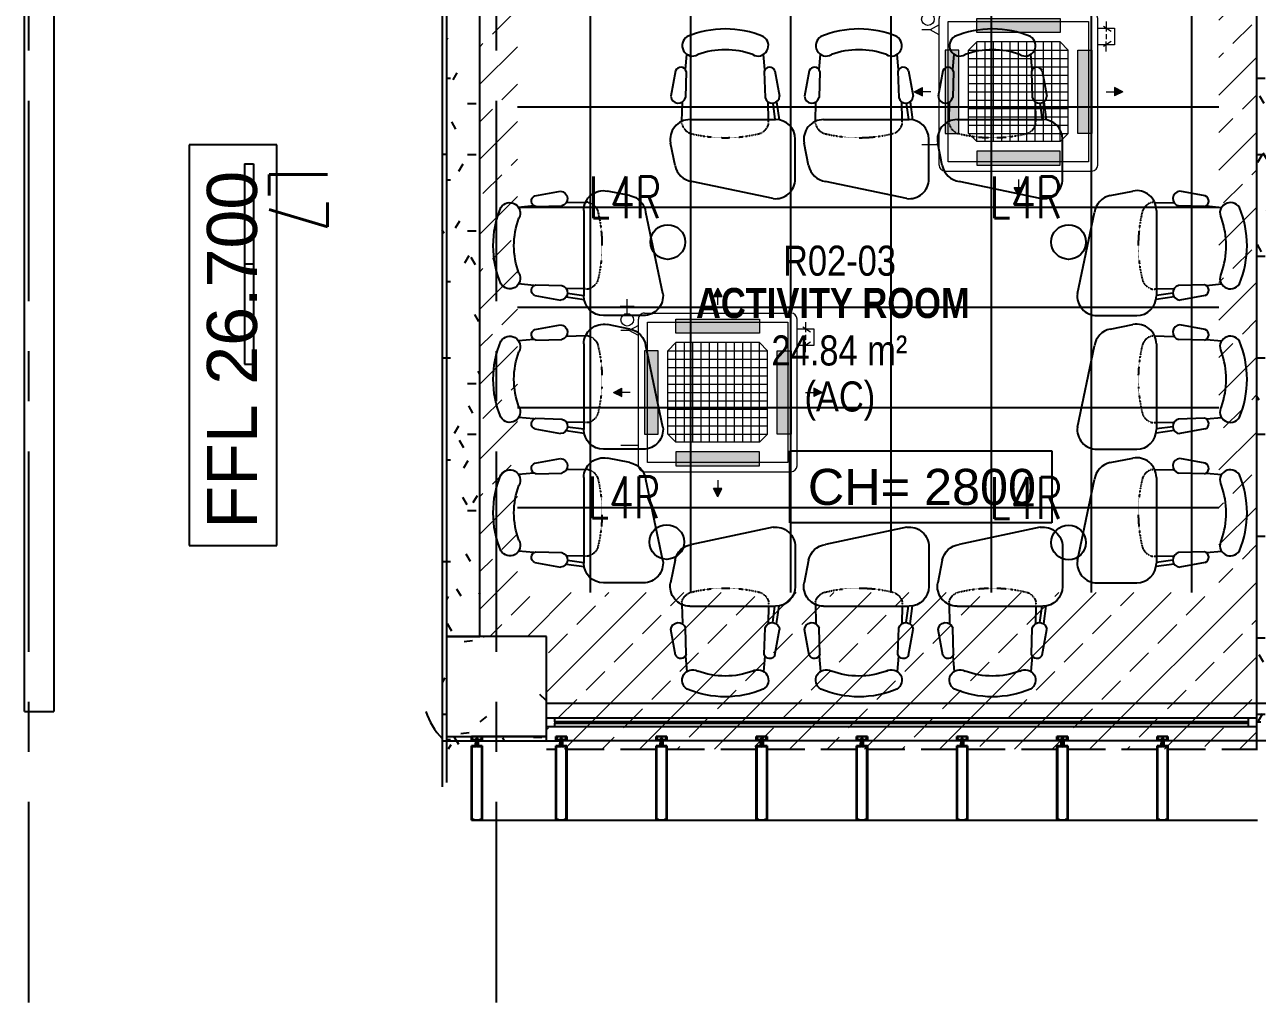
# Model space of a CAD drawing. Header units: millimetres. Extents: x -92759 to 184353, y -15225 to 86714.
# Drawn here: x 52276 to 59656, y 12400 to 18256 of the extents above; entities that cross this region are included whole.
import ezdxf

# ---------------------------------------------------------------- set-up
doc = ezdxf.new("R2010")
doc.units = ezdxf.units.MM
for name, pattern in [('HIDDEN2', [0.1875, 0.125, -0.0625]), ('IDA - Grid Line', [2100, 1200, -300, 300, -300]), ('IDA - Hidden 065', [322.5, 225, -97.5])]:
    doc.linetypes.add(name, pattern=pattern)
for name, color, linetype in [('0-1', 9, 'Continuous'), ('0-L7', 1, 'Continuous'), ('A-_ANOT----_D', 8, 'Continuous'), ('A-_CLADMULN_E', 8, 'Continuous'), ('A-_DETA----_E-9', 8, 'IDA - Hidden 065'), ('A-_DETA----_ED', 8, 'Continuous'), ('A-_FLOR----_E', 8, 'Continuous'), ('A-_ROOMNAME_A', 8, 'Continuous'), ('A-_WALL----_E', 8, 'Continuous'), ('A-_WALL----_H', 8, 'Continuous'), ('A-_WALL----_H-1', 9, 'Continuous'), ('A-_WALLPRTN_E', 8, 'Continuous'), ('A-_WIND----_E', 8, 'Continuous'), ('A-PATT-CONC', 8, 'Continuous'), ('E-_LIGT----_E-', 3, 'Continuous'), ('E-legend', 1, 'Continuous'), ('E-LIGHT----E', 1, 'Continuous'), ('faresh', 252, 'Continuous'), ('HF Text', 7, 'Continuous'), ('M-_SANIFIXR_E', 9, 'Continuous'), ('M-ACMV_FCU', 5, 'Continuous'), ('PDF_M-_ACON----_E-N', 7, 'Continuous'), ('S-_COLN----_E', 8, 'Continuous')]:
    doc.layers.add(name, color=color, linetype=linetype)
for name, color, linetype, lineweight in [('A--', 134, '500-1-RP', 25), ('HFI 9MM FPB', 94, 'Continuous', 5), ('M-ACMV_CDP', 190, 'DRAIN_PIPE', 25), ('M-ACMV_FCU-1', 86, 'Continuous', 9), ('M-ACMV_PWR', 1, 'REFRIGERANT', 25), ('M-ACMV_REF_PIPE', 134, '500-1-RP', 25), ('M-ACMV_VCD', 7, 'Continuous', 25)]:
    doc.layers.add(name, color=color, linetype=linetype, lineweight=lineweight)
for name, color, linetype, true_color in [('A-_DETA----_ED-11', 9, 'Continuous', 0x808080), ('A-_WALL----_H-3', 9, 'Continuous', 0x808080), ('S-_ANOTGRID_E-1', 9, 'IDA - Grid Line', 0x808080)]:
    doc.layers.add(name, color=color, linetype=linetype, true_color=true_color)
doc.styles.add('Arial Narrow_2', font='ARIALN.TTF', dxfattribs={"height": 225})
doc.styles.add('Arial Narrow_B_1', font='ARIALNB.TTF', dxfattribs={"height": 300})
doc.styles.add('Arial_2', font='arial.ttf', dxfattribs={"height": 300})
doc.styles.add('Arial_4', font='arial.ttf', dxfattribs={"height": 1.8})
doc.styles.add('Simplex', font='simplex_.ttf', dxfattribs={"width": 0.7, "height": 450})
doc.styles.get("Standard").update_dxf_attribs({"font": 'arial.ttf'})
doc.styles.add('T3', font='simplex.shx', dxfattribs={"width": 0.7, "height": 300})
doc.linetypes.add('500-1-RP', pattern='A,0.75,-0.5,0.75,-0.5,0.75,-0.5,0.75,-1.7,["RP",Standard,S=1,R=0,X=-1,Y=-0.5],-1.7', length=7.9)
doc.linetypes.add('DRAIN_PIPE', pattern='A,0.5,-0.2,["D",Standard,S=0.1,R=0,X=-0.1,Y=-0.05],-0.25', length=0.95)
doc.linetypes.add('REFRIGERANT', pattern='A,15,-5.08,["R",Standard,S=2.54,R=0,X=-2.54,Y=-1.27],-5.08', length=25.16)
pattern_1 = [(0, (-11670.95, 40338.29), (609.6, 152.4), [50.292, -406.908, 50.292, -406.908, -2438.4]), (0, (-11670.95, 40338.29), (609.6, 152.4), [-914.4, 50.292, -864.108, 50.292, -406.908, -1066.8]), (0, (-11670.95, 40338.29), (609.6, 152.4), [-2286, 50.292, -254.508, 50.292, -711.708]), (120, (-11442.35, 40414.49), (-436.78227, 451.7291), [50.292, -406.908, 50.292, -406.908, -2438.4]), (120, (-11442.35, 40414.49), (-436.78227, 451.7291), [-914.4, 50.292, -864.108, 50.292, -406.908, -1066.8]), (120, (-11442.35, 40414.49), (-436.78227, 451.7291), [-2286, 50.292, -254.508, 50.292, -711.708]), (240, (-11366.15, 40719.29), (-172.81773, -604.1291), [50.292, -406.908, 50.292, -406.908, -2438.4]), (240, (-11366.15, 40719.29), (-172.81773, -604.1291), [-914.4, 50.292, -864.108, 50.292, -406.908, -1066.8]), (240, (-11366.15, 40719.29), (-172.81773, -604.1291), [-2286, 50.292, -254.508, 50.292, -711.708])]

# ---------------------------------------------------------------- blocks, each defined once
blk = doc.blocks.new('Spot Elevations - 16L x 3_5H - SFL-7417601-BLK8_RHH_2ND STOREY PLAN')
at = {"layer": 'A-_ANOT----_D'}
for p, q in [((16, 3.5), (0, 3.5)), ((0, 3.5), (0, 0)), ((16, 0), (16, 3.5)), ((0, 0), (16, 0))]:
    blk.add_line(p, q, dxfattribs=at)
blk = doc.blocks.new('training chair')
at = {"layer": 'faresh', "extrusion": (0, 0, -1)}
for p, q in [((-313505.9, -147633.1), (-313991.7, -147736.1)), ((-313373, -147750.3), (-313373, -147988.2)), ((-314092.7, -147830.3), (-314119.4, -147965.3)), ((-314051.6, -148096.1), (-314048.9, -148207.8)), ((-314003.6, -148106.3), (-313491.1, -148106.3)), ((-313532.9, -148106.3), (-313535.3, -148207.8)), ((-313508.1, -148204.6), (-313494.4, -148106.3)), ((-313485.2, -148212.5), (-313470.1, -148104.5)), ((-314089.9, -148399), (-314117.8, -148246.2)), ((-314026, -148393.4), (-314030.5, -148238.1)), ((-313558.2, -148393.4), (-313553.7, -148238.1)), ((-313494.3, -148399), (-313466.4, -148246.2)), ((-314030.1, -148405.7), (-314021.4, -148496.8)), ((-313554.1, -148405.7), (-313562.8, -148496.8))]:
    blk.add_line(p, q, dxfattribs=at)
at = {"layer": 'faresh', "linetype": 'HIDDEN2', "extrusion": (0, 0, -1)}
for p, q in [((-314051.9, -148081), (-314051.6, -148096.1)), ((-313532.3, -148081), (-313532.9, -148106.3))]:
    blk.add_line(p, q, dxfattribs=at)
at = {"layer": 'faresh', "extrusion": (0, 0, -1)}
for centre, radius, start, end in [((313491.1, -147750.3), 118.1, 82.79881, 180), ((313976.8, -147853.3), 118.1, 11.19633, 82.79881), ((314003.6, -147988.2), 118.1, 270, 11.19633), ((313491.1, -147988.2), 118.1, 180, 270), ((314073.5, -148248.9), 44.4, 3.51322, 165.99319), ((313510.7, -148248.9), 44.4, 14.00681, 176.48678), ((314058.8, -148386.3), 33.6, 192.28269, 337.77652), ((313525.4, -148386.3), 33.6, 202.22348, 347.71731), ((313987.6, -148549.4), 62.6, 301.26503, 119.68252), ((313596.6, -148549.4), 62.6, 60.31748, 238.73497), ((313792.1, -148049.9), 474.6, 249.71341, 290.28659), ((313792.1, -148058.9), 589.9, 247.26107, 292.73893)]:
    blk.add_arc(centre, radius, start, end, dxfattribs=at)
at = {"layer": 'faresh', "linetype": 'HIDDEN2', "ltscale": 0.03, "extrusion": (0, 0, -1)}
for centre, radius, start, end in [((313969.9, -148102.2), 84.8, 14.50762, 67.5673), ((313792.1, -148851.7), 854.1, 75.75795, 104.24205), ((313614.3, -148102.2), 84.8, 112.4327, 165.4917)]:
    blk.add_arc(centre, radius, start, end, dxfattribs=at)
blk = doc.blocks.new('*U462')
at = {"layer": '0-1'}
blk.add_blockref('training chair', (313747.3, 148140.5), dxfattribs=at)
blk = doc.blocks.new('*U463')
at = {"layer": '0-1', "color": 0, "linetype": 'ByBlock', "lineweight": -2}
blk.add_blockref('*U462', (-313747.3, -148140.5), dxfattribs=at)
blk = doc.blocks.new('*U458')
at = {"layer": '0-1'}
blk.add_blockref('training chair', (313747.3, 148140.5), dxfattribs=at)
blk = doc.blocks.new('*U459')
at = {"layer": '0-1', "color": 0, "linetype": 'ByBlock', "lineweight": -2}
blk.add_blockref('*U458', (-313747.3, -148140.5), dxfattribs=at)
blk = doc.blocks.new('*U460')
at = {"layer": '0-1'}
blk.add_blockref('training chair', (313747.3, 148140.5), dxfattribs=at)
blk = doc.blocks.new('*U461')
at = {"layer": '0-1', "color": 0, "linetype": 'ByBlock', "lineweight": -2}
blk.add_blockref('*U460', (-313747.3, -148140.5), dxfattribs=at)
blk = doc.blocks.new('*U468')
at = {"layer": '0-1'}
blk.add_blockref('training chair', (313747.3, 148140.5), dxfattribs=at)
blk = doc.blocks.new('*U469')
at = {"layer": '0-1', "color": 0, "linetype": 'ByBlock', "lineweight": -2}
blk.add_blockref('*U468', (-313747.3, -148140.5), dxfattribs=at)
blk = doc.blocks.new('*U464')
at = {"layer": '0-1'}
blk.add_blockref('training chair', (313747.3, 148140.5), dxfattribs=at)
blk = doc.blocks.new('*U465')
at = {"layer": '0-1', "color": 0, "linetype": 'ByBlock', "lineweight": -2}
blk.add_blockref('*U464', (-313747.3, -148140.5), dxfattribs=at)
blk = doc.blocks.new('*U466')
at = {"layer": '0-1'}
blk.add_blockref('training chair', (313747.3, 148140.5), dxfattribs=at)
blk = doc.blocks.new('*U467')
at = {"layer": '0-1', "color": 0, "linetype": 'ByBlock', "lineweight": -2}
blk.add_blockref('*U466', (-313747.3, -148140.5), dxfattribs=at)
blk = doc.blocks.new('*U474')
at = {"layer": '0-1'}
blk.add_blockref('training chair', (313747.3, 148140.5), dxfattribs=at)
blk = doc.blocks.new('*U475')
at = {"layer": '0-1', "color": 0, "linetype": 'ByBlock', "lineweight": -2}
blk.add_blockref('*U474', (-313747.3, -148140.5), dxfattribs=at)
blk = doc.blocks.new('*U470')
at = {"layer": '0-1'}
blk.add_blockref('training chair', (313747.3, 148140.5), dxfattribs=at)
blk = doc.blocks.new('*U471')
at = {"layer": '0-1', "color": 0, "linetype": 'ByBlock', "lineweight": -2}
blk.add_blockref('*U470', (-313747.3, -148140.5), dxfattribs=at)
blk = doc.blocks.new('*U472')
at = {"layer": '0-1'}
blk.add_blockref('training chair', (313747.3, 148140.5), dxfattribs=at)
blk = doc.blocks.new('*U473')
at = {"layer": '0-1', "color": 0, "linetype": 'ByBlock', "lineweight": -2}
blk.add_blockref('*U472', (-313747.3, -148140.5), dxfattribs=at)
blk = doc.blocks.new('1599_FURN_RHH_BLK8 _NEW__2ND STY_dwg-10261561-BLK8_RHH_2ND STOREY PLAN')
at = {"layer": '0-1'}
for name, p, xscale, rotation in [('*U461', (279961.6, -209760.5), -1, 180), ('*U463', (280761.6, -209760.5), -1, 180), ('*U459', (281561.6, -209760.5), -1, 180), ('*U473', (-179355.5, -376201.7), -1.000000000000002, 90), ('*U475', (-179355.5, -377001.7), -1.000000000000002, 90), ('*U471', (-179355.5, -377801.7), -1.000000000000002, 90)]:
    blk.add_blockref(name, p, dxfattribs=dict(at, xscale=xscale, rotation=rotation))
at = {"layer": '0-1', "rotation": 270}
for name, p in [('*U467', (113429.2, -376201.7)), ('*U469', (113429.2, -377001.7)), ('*U465', (113429.2, -377801.7))]:
    blk.add_blockref(name, p, dxfattribs=at)
at = {"layer": '0-1'}
for p in [(279961.6, 83537.3), (280761.6, 83537.3), (281561.6, 83537.3)]:
    blk.add_blockref('training chair', p, dxfattribs=at)
blk = doc.blocks.new('Rectangular Mullion - 500L X 65D mm-10416835-BLK8_RHH_2ND STOREY PLAN')
at = {"layer": 'A-_DETA----_ED'}
for p, q in [((32.5, 463), (-32.5, 463)), ((-32.5, 463), (-32.5, 18)), ((-30, 460.5), (-25.1, 460.5)), ((-30, 20.5), (-30, 460.5)), ((-23.6, 458.9), (-23.6, 457.4)), ((-23.6, 457.4), (-17.7, 457.4)), ((-17.7, 457.4), (-17.7, 458.9)), ((-16.1, 460.5), (16.1, 460.5)), ((17.7, 458.9), (17.7, 457.4)), ((17.7, 457.4), (23.6, 457.4)), ((23.6, 457.4), (23.6, 458.9)), ((25.1, 460.5), (30, 460.5)), ((30, 460.5), (30, 20.5)), ((32.5, 18), (32.5, 463)), ((-32.5, 18), (-21, 18)), ((-24, 20.5), (-30, 20.5)), ((-24, 23.6), (-24, 20.5)), ((-4.1, 24.3), (-23.2, 24.3)), ((-20.2, 21.8), (-17.9, 21.8)), ((-17.1, 18), (-13.8, 18)), ((-13.1, 18.8), (-13.1, 21)), ((-12.3, 21.8), (-5.9, 21.8)), ((-10.5, 21.8), (-10.5, 19.9)), ((-9.7, 19.2), (-8, 19.2)), ((-8, 19.2), (-8, 2.5)), ((-8, -11.6), (-8, 0)), ((-7.7, 2.2), (-6.7, 2.2)), ((-6.7, 0.3), (-7.7, 0.3)), ((-6.4, 2), (-6.4, 0.6)), ((-5.4, 5.1), (-5.4, 20.3)), ((-3.5, 5.1), (-5.4, 5.1)), ((-5.1, 21), (-5.1, 18.8)), ((-4.3, 18), (-0.8, 18)), ((-2.6, 21.3), (-2.6, 22.8)), ((2.6, 21.3), (-2.6, 21.3)), ((-2.5, -1.3), (-1.1, 4.3)), ((-0.8, 18), (0, 18.8)), ((0, 18.8), (0.8, 18)), ((0.8, 18), (4.3, 18)), ((1.1, 4.3), (2.5, -1.3)), ((2.6, 22.8), (2.6, 21.3)), ((5.4, 5.1), (3.5, 5.1)), ((23.2, 24.3), (4.1, 24.3)), ((5.1, 18.8), (5.1, 21)), ((5.4, 20.3), (5.4, 5.1)), ((5.9, 21.8), (12.3, 21.8)), ((6.4, 0.6), (6.4, 2)), ((6.7, 2.2), (7.7, 2.2)), ((7.7, 0.3), (6.7, 0.3)), ((8, 19.2), (9.7, 19.2)), ((8, 2.5), (8, 19.2)), ((8, -11.6), (8, 0)), ((10.5, 19.9), (10.5, 21.8)), ((13.1, 21), (13.1, 18.8)), ((13.8, 18), (17.1, 18)), ((17.9, 21.8), (20.2, 21.8)), ((21, 18), (32.5, 18)), ((24, 20.5), (24, 23.6)), ((30, 20.5), (24, 20.5)), ((-32.5, -17.5), (-32.5, -22.2)), ((-32.5, -24.8), (-32.5, -37)), ((-32.5, -37), (32.5, -37)), ((-29.9, -17), (-32, -17)), ((-31.7, -23), (-30.7, -23)), ((-31.2, -25.3), (-30.5, -25.3)), ((-31.2, -35.7), (-31.2, -25.3)), ((-15.9, -35.7), (-31.2, -35.7)), ((-30.5, -23.2), (-31, -23.2)), ((-30.3, -25.5), (-27.6, -30.1)), ((-26.8, -20.8), (-29, -20.8)), ((-27.4, -23), (-24.5, -23)), ((-27.4, -26.4), (-27.4, -23)), ((-25.9, -29.1), (-27.4, -26.4)), ((-5.7, -17), (-25.9, -17)), ((-23, -19.5), (-8.3, -19.5)), ((-23, -21.5), (-23, -19.5)), ((0, -35.5), (-15.9, -35.7)), ((-8.3, -19.5), (-7.6, -20.2)), ((-6.9, -11.6), (-8, -11.6)), ((-0.4, -20.2), (-7.6, -20.2)), ((-6.9, -11.6), (-6.6, -12)), ((-6.6, -12), (-6.2, -11.6)), ((-6.2, -11.6), (-4.3, -11.6)), ((-5.3, -16.6), (-5.7, -17)), ((-5, -17), (-5.3, -16.6)), ((5, -17), (-5, -17)), ((-2.4, -0.9), (-4.9, -3.8)), ((-4.9, -3.8), (4.9, -3.8)), ((-4.9, -3.8), (-4.9, -11.6)), ((-4.3, -11.6), (-3.9, -12)), ((-3.9, -12), (-3.6, -11.6)), ((-3.6, -11.6), (-2.5, -11.6)), ((-2.5, -11.6), (-2.5, -1.1)), ((2.4, -0.9), (-2.4, -0.9)), ((-0.4, -20.2), (0, -19.8)), ((0, -19.8), (0.4, -20.2)), ((15.9, -35.7), (0, -35.5)), ((7.6, -20.2), (0.4, -20.2)), ((4.9, -3.8), (2.4, -0.9)), ((2.5, -1.3), (2.5, -11.6)), ((2.5, -11.6), (3.6, -11.6)), ((3.6, -11.6), (3.9, -12)), ((3.9, -12), (4.3, -11.6)), ((4.3, -11.6), (6.2, -11.6)), ((4.9, -3.8), (4.9, -11.6)), ((5.3, -16.6), (5, -17)), ((5.7, -17), (5.3, -16.6)), ((25.9, -17), (5.7, -17)), ((6.2, -11.6), (6.6, -12)), ((6.6, -12), (6.9, -11.6)), ((8, -11.6), (6.9, -11.6)), ((7.6, -20.2), (8.3, -19.5)), ((8.3, -19.5), (23, -19.5)), ((31.2, -35.7), (15.9, -35.7)), ((23, -19.5), (23, -21.5)), ((24.5, -23), (27.4, -23)), ((25.5, -19.5), (25.5, -19.3)), ((27.4, -26.4), (25.9, -29.1)), ((29, -20.8), (26.8, -20.8)), ((27.4, -23), (27.4, -26.4)), ((27.6, -30.1), (30.3, -25.5)), ((32, -17), (29.9, -17)), ((30.3, -19.3), (30.3, -19.5)), ((31, -23.2), (30.5, -23.2)), ((30.5, -25.3), (31.2, -25.3)), ((30.7, -23), (31.7, -23)), ((31.2, -25.3), (31.2, -35.7)), ((32.5, -22.2), (32.5, -17.5)), ((32.5, -37), (32.5, -24.8))]:
    blk.add_line(p, q, dxfattribs=at)
for centre, radius, start, end in [((-25.1, 458.9), 1.52, 0, 90), ((-16.1, 458.9), 1.52, 90, 180), ((16.1, 458.9), 1.52, 0, 90), ((25.1, 458.9), 1.52, 90, 180), ((-23.2, 23.6), 0.762, 90, 180), ((-20.2, 20.5), 1.27, 90, 180), ((-19.2, 20.3), 2.29, 180, 225.18969), ((-21, 18.4), 0.381, 270, 45.18969), ((-17.9, 20.5), 1.27, 0, 90), ((-17.1, 18.4), 0.381, 134.81031, 270), ((-18.9, 20.3), 2.29, 314.81031, 0), ((-13.8, 18.8), 0.762, 270, 0), ((-12.3, 21), 0.762, 90, 180), ((-9.7, 19.9), 0.762, 180, 270), ((-7.7, 2.5), 0.254, 180, 270), ((-7.7, 0), 0.254, 90, 180), ((-6.9, 20.3), 1.52, 360, 90), ((-6.7, 2), 0.254, 360, 90), ((-6.7, 0.6), 0.254, 270, 360), ((-5.9, 21), 0.762, 0, 90), ((-4.3, 18.8), 0.762, 180, 270), ((-4.1, 22.8), 1.52, 360, 90), ((0, 4), 3.63, 17.50636, 162.49364), ((0, 4), 1.09, 15, 165), ((4.1, 22.8), 1.52, 90, 180), ((4.3, 18.8), 0.762, 270, 0), ((5.9, 21), 0.762, 90, 180), ((6.9, 20.3), 1.52, 90, 180), ((6.7, 2), 0.254, 90, 180), ((6.7, 0.6), 0.254, 180, 270), ((7.7, 2.5), 0.254, 270, 0), ((7.7, 0), 0.254, 0, 90), ((9.7, 19.9), 0.762, 270, 0), ((12.3, 21), 0.762, 0, 90), ((13.8, 18.8), 0.762, 180, 270), ((17.9, 20.5), 1.27, 90, 180), ((18.9, 20.3), 2.29, 180, 225.18969), ((17.1, 18.4), 0.381, 270, 45.18969), ((20.2, 20.5), 1.27, 0, 90), ((21, 18.4), 0.381, 134.81031, 270), ((19.2, 20.3), 2.29, 314.81031, 0), ((23.2, 23.6), 0.762, 0, 90), ((-32, -17.5), 0.508, 90, 180), ((-31.7, -22.2), 0.762, 180, 270), ((-31, -24.8), 1.52, 90, 180), ((-30.7, -24.3), 1.27, 288.66292, 90), ((-30.5, -24.3), 1.02, 270, 90), ((-28, -19.3), 2.29, 134.81031, 180), ((-29, -19.5), 1.27, 180, 270), ((-29.9, -17.4), 0.381, 314.81031, 90), ((-26.8, -29.6), 1.02, 210, 30), ((-26.8, -19.5), 1.27, 270, 0), ((-25.9, -17.4), 0.381, 90, 225.18969), ((-27.8, -19.3), 2.29, 0, 45.18969), ((-24.5, -21.5), 1.52, 270, 0), ((24.5, -21.5), 1.52, 180, 270), ((27.8, -19.3), 2.29, 134.81031, 180), ((26.8, -19.5), 1.27, 180, 270), ((26.8, -29.6), 1.02, 150, 330), ((25.9, -17.4), 0.381, 314.81031, 90), ((29, -19.5), 1.27, 270, 0), ((29.9, -17.4), 0.381, 90, 225.18969), ((30.7, -24.3), 1.27, 90, 251.33708), ((30.5, -24.3), 1.02, 90, 270), ((28, -19.3), 2.29, 0, 45.18969), ((31, -24.8), 1.52, 360, 90), ((31.7, -22.2), 0.762, 270, 0), ((32, -17.5), 0.508, 0, 90)]:
    blk.add_arc(centre, radius, start, end, dxfattribs=at)
at = {"layer": 'A-_DETA----_ED-11'}
for p, q in [((0, 26.4), (-2.4, 24)), ((-2.4, 24), (-2.4, -0.9)), ((2.4, 24), (0, 26.4)), ((2.4, -0.9), (2.4, 24)), ((-8, -17), (-8, -11.6)), ((-6.3, -21.2), (-6.3, -20.2)), ((6.4, -21.2), (-6.3, -21.2)), ((-5.2, -24.7), (-5.2, -21.2)), ((-5.1, -24.8), (5.1, -24.8)), ((3.9, -25.6), (-3.9, -25.6)), ((-2.6, -24.7), (-2.6, -21.2)), ((-2.5, -11.6), (-2.5, -17)), ((2.5, -11.6), (2.5, -17)), ((2.6, -24.7), (2.6, -21.2)), ((5.2, -24.7), (5.2, -21.2)), ((6.4, -20.2), (6.4, -21.2)), ((8, -11.6), (8, -17))]:
    blk.add_line(p, q, dxfattribs=at)
for centre, radius, start, end in [((-3.9, -24.2), 1.38, 200.94158, 339.07318), ((0, -21.4), 4.19, 234.28733, 305.71267), ((3.9, -24.2), 1.38, 200.94158, 339.07318)]:
    blk.add_arc(centre, radius, start, end, dxfattribs=at)
blk = doc.blocks.new('Rectangular Mullion - IDA - Rectangular - 500mm - Center-10424835-BLK8_RHH_2ND STOREY PLAN')
at = {"layer": 'A-_CLADMULN_E'}
for p, q in [((-32.5, 18), (-32.5, 463)), ((-32.5, 463), (32.5, 463)), ((32.5, 463), (32.5, 18)), ((-8.6875, 18), (-32.5, 18)), ((-8.6875, -17), (-8.6875, 18)), ((32.5, 18), (8.6875, 18)), ((8.6875, 18), (8.6875, -17)), ((-32.5, -37), (-32.5, -17)), ((-32.5, -17), (-8.6875, -17)), ((32.5, -37), (-32.5, -37)), ((8.6875, -17), (32.5, -17)), ((32.5, -17), (32.5, -37))]:
    blk.add_line(p, q, dxfattribs=at)
blk = doc.blocks.new('Rectangular Mullion - IDA - Rectangular - 500mm - Center-10424836-BLK8_RHH_2ND STOREY PLAN')
at = {"layer": 'A-_CLADMULN_E'}
for p, q in [((-32.5, 18), (-32.5, 463)), ((-32.5, 463), (32.5, 463)), ((32.5, 463), (32.5, 18)), ((-8.6875, 18), (-32.5, 18)), ((-8.6875, -17), (-8.6875, 18)), ((32.5, 18), (8.6875, 18)), ((8.6875, 18), (8.6875, -17)), ((-32.5, -37), (-32.5, -17)), ((-32.5, -17), (-8.6875, -17)), ((32.5, -37), (-32.5, -37)), ((8.6875, -17), (32.5, -17)), ((32.5, -17), (32.5, -37))]:
    blk.add_line(p, q, dxfattribs=at)
blk = doc.blocks.new('Rectangular Mullion - IDA - Rectangular - 500mm - Center-10424837-BLK8_RHH_2ND STOREY PLAN')
at = {"layer": 'A-_CLADMULN_E'}
for p, q in [((-32.5, 18), (-32.5, 463)), ((-32.5, 463), (32.5, 463)), ((32.5, 463), (32.5, 18)), ((-8.6875, 18), (-32.5, 18)), ((-8.6875, -17), (-8.6875, 18)), ((32.5, 18), (8.6875, 18)), ((8.6875, 18), (8.6875, -17)), ((-32.5, -37), (-32.5, -17)), ((-32.5, -17), (-8.6875, -17)), ((32.5, -37), (-32.5, -37)), ((8.6875, -17), (32.5, -17)), ((32.5, -17), (32.5, -37))]:
    blk.add_line(p, q, dxfattribs=at)
blk = doc.blocks.new('Rectangular Mullion - IDA - Rectangular - 500mm - Center-10424838-BLK8_RHH_2ND STOREY PLAN')
at = {"layer": 'A-_CLADMULN_E'}
for p, q in [((-32.5, 18), (-32.5, 463)), ((-32.5, 463), (32.5, 463)), ((32.5, 463), (32.5, 18)), ((-8.6875, 18), (-32.5, 18)), ((-8.6875, -17), (-8.6875, 18)), ((32.5, 18), (8.6875, 18)), ((8.6875, 18), (8.6875, -17)), ((-32.5, -37), (-32.5, -17)), ((-32.5, -17), (-8.6875, -17)), ((32.5, -37), (-32.5, -37)), ((8.6875, -17), (32.5, -17)), ((32.5, -17), (32.5, -37))]:
    blk.add_line(p, q, dxfattribs=at)
blk = doc.blocks.new('Rectangular Mullion - IDA - Rectangular - 500mm - Center-10424839-BLK8_RHH_2ND STOREY PLAN')
at = {"layer": 'A-_CLADMULN_E'}
for p, q in [((-32.5, 18), (-32.5, 463)), ((-32.5, 463), (32.5, 463)), ((32.5, 463), (32.5, 18)), ((-8.6875, 18), (-32.5, 18)), ((-8.6875, -17), (-8.6875, 18)), ((32.5, 18), (8.6875, 18)), ((8.6875, 18), (8.6875, -17)), ((-32.5, -37), (-32.5, -17)), ((-32.5, -17), (-8.6875, -17)), ((32.5, -37), (-32.5, -37)), ((8.6875, -17), (32.5, -17)), ((32.5, -17), (32.5, -37))]:
    blk.add_line(p, q, dxfattribs=at)
blk = doc.blocks.new('Rectangular Mullion - IDA - Rectangular - 500mm - Center-10424840-BLK8_RHH_2ND STOREY PLAN')
at = {"layer": 'A-_CLADMULN_E'}
for p, q in [((-32.5, 18), (-32.5, 463)), ((-32.5, 463), (32.5, 463)), ((32.5, 463), (32.5, 18)), ((-8.6875, 18), (-32.5, 18)), ((-8.6875, -17), (-8.6875, 18)), ((32.5, 18), (8.6875, 18)), ((8.6875, 18), (8.6875, -17)), ((-32.5, -37), (-32.5, -17)), ((-32.5, -17), (-8.6875, -17)), ((32.5, -37), (-32.5, -37)), ((8.6875, -17), (32.5, -17)), ((32.5, -17), (32.5, -37))]:
    blk.add_line(p, q, dxfattribs=at)
blk = doc.blocks.new('Rectangular Mullion - IDA - Rectangular - 500mm - Center-10424847-BLK8_RHH_2ND STOREY PLAN')
at = {"layer": 'A-_CLADMULN_E'}
for p, q in [((-32.5, 18), (-32.5, 463)), ((-32.5, 463), (32.5, 463)), ((32.5, 463), (32.5, 18)), ((-8.6875, 18), (-32.5, 18)), ((-8.6875, -17), (-8.6875, 18)), ((32.5, 18), (8.6875, 18)), ((8.6875, 18), (8.6875, -17)), ((-32.5, -37), (-32.5, -17)), ((-32.5, -17), (-8.6875, -17)), ((32.5, -37), (-32.5, -37)), ((8.6875, -17), (32.5, -17)), ((32.5, -17), (32.5, -37))]:
    blk.add_line(p, q, dxfattribs=at)
blk = doc.blocks.new('Rectangular Mullion - IDA - Rectangular - 500mm - Center-10424871-BLK8_RHH_2ND STOREY PLAN')
at = {"layer": 'A-_CLADMULN_E'}
for p, q in [((0, 463), (-65, 463)), ((-65, 463), (-65, 18)), ((0, 18), (0, 463)), ((-65, 18), (-41.1875, 18)), ((-41.1875, 18), (-41.1875, -17)), ((-23.8125, -17), (-23.8125, 18)), ((-23.8125, 18), (0, 18)), ((-41.1875, -17), (-65, -17)), ((-65, -17), (-65, -37)), ((-65, -37), (0, -37)), ((0, -17), (-23.8125, -17)), ((0, -37), (0, -17))]:
    blk.add_line(p, q, dxfattribs=at)
blk = doc.blocks.new('IDA - Fixed - 1 Panel - 4250L X 1500H - B8-AW02-10423226-BLK8_RHH_2ND STOREY PLAN')
at = {"layer": 'A-_WIND----_E'}
for p, q in [((-2075, 25), (-2125, 25)), ((-2075, -25), (-2075, 25)), ((2075, 25), (-2075, 25)), ((2075.1, 4), (-2074.9, 4)), ((-2074.9, 4), (-2074.9, -4)), ((2125, 25), (2075, 25)), ((2075, 25), (2075, 4)), ((2075.1, -4), (2075.1, 4)), ((-2125, -25), (-2075, -25)), ((-2075, -25), (2075, -25)), ((-2074.9, -4), (2075.1, -4)), ((2075, -4), (2075, -25)), ((2075, -25), (2125, -25))]:
    blk.add_line(p, q, dxfattribs=at)
blk = doc.blocks.new('A$C7f2274b8')
at = {"layer": 'A-_WALL----_H'}
h = blk.add_hatch(dxfattribs=at)
h.set_pattern_fill('FP_14', color=256, style=0, pattern_type=2)
h.set_pattern_definition([(0, (-1370.95, 58488.3), (1219.2, 304.8), [50.292, -864.108, 50.292, -864.108, -4876.8]), (0, (-1370.95, 58488.3), (1219.2, 304.8), [-1828.8, 50.292, -1778.508, 50.292, -864.108, -2133.6]), (0, (-1370.95, 58488.3), (1219.2, 304.8), [-4572, 50.292, -559.308, 50.292, -1473.708]), (120, (-913.75, 58640.7), (-873.5645, 903.4582), [50.292, -864.108, 50.292, -864.108, -4876.8]), (120, (-913.75, 58640.7), (-873.5645, 903.4582), [-1828.8, 50.292, -1778.508, 50.292, -864.108, -2133.6]), (120, (-913.75, 58640.7), (-873.5645, 903.4582), [-4572, 50.292, -559.308, 50.292, -1473.708]), (240, (-761.35, 59250.3), (-345.6355, -1208.2582), [50.292, -864.108, 50.292, -864.108, -4876.8]), (240, (-761.35, 59250.3), (-345.6355, -1208.2582), [-1828.8, 50.292, -1778.508, 50.292, -864.108, -2133.6]), (240, (-761.35, 59250.3), (-345.6355, -1208.2582), [-4572, 50.292, -559.308, 50.292, -1473.708])])
h.paths.add_polyline_path([(-6025, -625), (-6025, -512.5), (-6050, -512.5), (-6050, -600), (-6149.9, -600), (-6149.9, -512.5), (-6174.9, -512.5), (-6174.9, -625)])
h.paths.add_polyline_path([(-8999.9, -625), (-8999.9, -600), (-9600, -600), (-9600, -625)])
h.paths.add_polyline_path([(-17000, -625), (-17000, -600), (-17600, -600), (-17600, -625), (-17247.5, -625)])
h.paths.add_polyline_path([(-12600, -625), (-12600, -512.5), (-12625, -512.5), (-12625, -600), (-12725, -600), (-12725, -512.5), (-12750, -512.5), (-12750, -625)])
at = {"layer": 'A-_WALL----_H-3'}
h = blk.add_hatch(dxfattribs=at)
h.set_pattern_fill('FP_10', color=256, style=0, pattern_type=2)
h.set_pattern_definition([(0, (-1370.95, 58488.29), (609.6, 152.4), [50.292, -406.908, 50.292, -406.908, -2438.4]), (0, (-1370.95, 58488.29), (609.6, 152.4), [-914.4, 50.292, -864.108, 50.292, -406.908, -1066.8]), (0, (-1370.95, 58488.29), (609.6, 152.4), [-2286, 50.292, -254.508, 50.292, -711.708]), (120, (-1142.35, 58564.49), (-436.78227, 451.7291), [50.292, -406.908, 50.292, -406.908, -2438.4]), (120, (-1142.35, 58564.49), (-436.78227, 451.7291), [-914.4, 50.292, -864.108, 50.292, -406.908, -1066.8]), (120, (-1142.35, 58564.49), (-436.78227, 451.7291), [-2286, 50.292, -254.508, 50.292, -711.708]), (240, (-1066.15, 58869.29), (-172.81773, -604.1291), [50.292, -406.908, 50.292, -406.908, -2438.4]), (240, (-1066.15, 58869.29), (-172.81773, -604.1291), [-914.4, 50.292, -864.108, 50.292, -406.908, -1066.8]), (240, (-1066.15, 58869.29), (-172.81773, -604.1291), [-2286, 50.292, -254.508, 50.292, -711.708])])
h.paths.add_polyline_path([(-12725, -600), (-12625, -600), (-12625, -512.5), (-12600, -512.5), (-12600, -400), (-12750, -400), (-12750, -512.5), (-12725, -512.5)])
h.paths.add_polyline_path([(-6050, -600), (-6050, -512.5), (-6025, -512.5), (-6025, -400), (-6174.9, -400), (-6174.9, -512.5), (-6149.9, -512.5), (-6149.9, -600)])
at = {"layer": 'A-_DETA----_E-9'}
for p, q in [((-17000, -675.5), (-16945, -675.5)), ((-16880, -675.5), (-16345, -675.5)), ((-16280, -675.5), (-15745, -675.5)), ((-15680, -675.5), (-15145, -675.5)), ((-15080, -675.5), (-14545, -675.5)), ((-14480, -675.5), (-13945, -675.5)), ((-13880, -675.5), (-13345, -675.5)), ((-13280, -675.5), (-12745, -675.5))]:
    blk.add_line(p, q, dxfattribs=at)
at = {"layer": 'A-_FLOR----_E'}
for p, q in [((-17385, -1100), (-16945, -1100)), ((-16880, -1100), (-16345, -1100)), ((-16280, -1100), (-15745, -1100)), ((-15680, -1100), (-15145, -1100)), ((-15080, -1100), (-14545, -1100)), ((-14480, -1100), (-13945, -1100)), ((-13880, -1100), (-13345, -1100)), ((-13280, -1100), (-12745, -1100))]:
    blk.add_line(p, q, dxfattribs=at)
at = {"layer": 'A-_WALL----_E'}
for p, q in [((-17000, -400), (-9600, -400)), ((-12750, -400), (-12750, -625)), ((-12725, -512.5), (-12750, -512.5)), ((-17625, -625), (-16921.2, -625)), ((-17000, -600), (-17400, -600)), ((-17000, -625), (-17000, -600)), ((-16321.2, -625), (-16903.8, -625)), ((-15721.2, -625), (-16303.8, -625)), ((-15121.2, -625), (-15703.8, -625)), ((-14521.2, -625), (-15103.8, -625)), ((-13921.2, -625), (-14503.8, -625)), ((-13321.2, -625), (-13903.8, -625)), ((-12121.2, -625), (-13303.8, -625))]:
    blk.add_line(p, q, dxfattribs=at)
at = {"layer": 'S-_COLN----_E'}
for p, q in [((-17600, -600), (-17400, -600)), ((-17400, -600), (-17000, -600))]:
    blk.add_line(p, q, dxfattribs=at)
at = {"layer": 'A-_CLADMULN_E', "extrusion": (0, 0, -1), "rotation": 180}
for name, p in [('Rectangular Mullion - 500L X 65D mm-10416835-BLK8_RHH_2ND STOREY PLAN', (17417.5, -637)), ('Rectangular Mullion - 500L X 65D mm-10416835-BLK8_RHH_2ND STOREY PLAN', (16912.5, -637)), ('Rectangular Mullion - IDA - Rectangular - 500mm - Center-10424835-BLK8_RHH_2ND STOREY PLAN', (16912.5, -637)), ('Rectangular Mullion - 500L X 65D mm-10416835-BLK8_RHH_2ND STOREY PLAN', (16312.5, -637)), ('Rectangular Mullion - IDA - Rectangular - 500mm - Center-10424836-BLK8_RHH_2ND STOREY PLAN', (16312.5, -637)), ('Rectangular Mullion - 500L X 65D mm-10416835-BLK8_RHH_2ND STOREY PLAN', (15712.5, -637)), ('Rectangular Mullion - IDA - Rectangular - 500mm - Center-10424837-BLK8_RHH_2ND STOREY PLAN', (15712.5, -637)), ('Rectangular Mullion - 500L X 65D mm-10416835-BLK8_RHH_2ND STOREY PLAN', (15112.5, -637)), ('Rectangular Mullion - IDA - Rectangular - 500mm - Center-10424838-BLK8_RHH_2ND STOREY PLAN', (15112.5, -637)), ('Rectangular Mullion - 500L X 65D mm-10416835-BLK8_RHH_2ND STOREY PLAN', (14512.5, -637)), ('Rectangular Mullion - IDA - Rectangular - 500mm - Center-10424847-BLK8_RHH_2ND STOREY PLAN', (14512.5, -637)), ('Rectangular Mullion - 500L X 65D mm-10416835-BLK8_RHH_2ND STOREY PLAN', (13912.5, -637)), ('Rectangular Mullion - IDA - Rectangular - 500mm - Center-10424839-BLK8_RHH_2ND STOREY PLAN', (13912.5, -637)), ('Rectangular Mullion - 500L X 65D mm-10416835-BLK8_RHH_2ND STOREY PLAN', (13312.5, -637)), ('Rectangular Mullion - IDA - Rectangular - 500mm - Center-10424840-BLK8_RHH_2ND STOREY PLAN', (13312.5, -637))]:
    blk.add_blockref(name, p, dxfattribs=at)
at = {"layer": 'A-_CLADMULN_E', "rotation": 180}
blk.add_blockref('Rectangular Mullion - IDA - Rectangular - 500mm - Center-10424871-BLK8_RHH_2ND STOREY PLAN', (-17450, -637), dxfattribs=at)
at = {"layer": 'A-_WIND----_E', "rotation": 180}
blk.add_blockref('IDA - Fixed - 1 Panel - 4250L X 1500H - B8-AW02-10423226-BLK8_RHH_2ND STOREY PLAN', (-14875, -515), dxfattribs=at)
blk = doc.blocks.new('A$C3019c3af')
at = {"layer": 'A-_WALL----_H'}
h = blk.add_hatch(dxfattribs=at)
h.set_pattern_fill('FP_11', color=256, style=0, pattern_type=2)
h.set_pattern_definition([(0, (-11670.95, 40338.3), (1219.2, 304.8), [50.292, -864.108, 50.292, -864.108, -4876.8]), (0, (-11670.95, 40338.3), (1219.2, 304.8), [-1828.8, 50.292, -1778.508, 50.292, -864.108, -2133.6]), (0, (-11670.95, 40338.3), (1219.2, 304.8), [-4572, 50.292, -559.308, 50.292, -1473.708]), (120, (-11213.75, 40490.7), (-873.5645, 903.4582), [50.292, -864.108, 50.292, -864.108, -4876.8]), (120, (-11213.75, 40490.7), (-873.5645, 903.4582), [-1828.8, 50.292, -1778.508, 50.292, -864.108, -2133.6]), (120, (-11213.75, 40490.7), (-873.5645, 903.4582), [-4572, 50.292, -559.308, 50.292, -1473.708]), (240, (-11061.35, 41100.3), (-345.6355, -1208.2582), [50.292, -864.108, 50.292, -864.108, -4876.8]), (240, (-11061.35, 41100.3), (-345.6355, -1208.2582), [-1828.8, 50.292, -1778.508, 50.292, -864.108, -2133.6]), (240, (-11061.35, 41100.3), (-345.6355, -1208.2582), [-4572, 50.292, -559.308, 50.292, -1473.708])])
h.paths.add_polyline_path([(-27900, -19025), (-27900, -13175), (-27812.5, -13175), (-27812.5, -13150), (-27925, -13150), (-27925, -19025)])
h.paths.add_polyline_path([(-27900, -10920), (-27900, -6675), (-27925, -6675), (-27925, -10920)])
at = {"layer": 'A-_WALL----_H-1'}
h = blk.add_hatch(dxfattribs=at)
h.set_pattern_fill('FP_8', color=256, style=0, pattern_type=2)
h.set_pattern_definition(pattern_1)
h.paths.add_polyline_path([(-27812.5, -18825), (-27700, -18825), (-27700, -18750), (-27900, -18750), (-27900, -18825)])
h.paths.add_polyline_path([(-27900, -18150), (-27700, -18150), (-27700, -13150), (-27812.5, -13150), (-27812.5, -13175), (-27900, -13175), (-27900, -17876.8)])
h.paths.add_polyline_path([(-27700, -10920), (-27700, -10000), (-27900, -10000), (-27900, -10920)])
h.paths.add_polyline_path([(-27900, -9400), (-27700, -9400), (-27700, -6650), (-27900, -6650), (-27900, -9118.1)])
h = blk.add_hatch(dxfattribs=at)
h.set_pattern_fill('FP_8', color=256, style=0, pattern_type=2)
h.set_pattern_definition(pattern_1)
h.paths.add_polyline_path([(-22900, -18825), (-22900, -13425), (-23050, -13425), (-23050, -18825)])
at = {"layer": 'S-_COLN----_E'}
h = blk.add_hatch(dxfattribs=at)
h.set_pattern_fill('FP_1', color=256, style=0, pattern_type=2)
h.set_pattern_definition([(50, (-11670.95, 40338.3), (1093.104, -95.634), [114.3, -1257.3]), (355, (-11671, 40338.3), (-211.457, 1146.34), [91.44, -1005.84]), (100.451, (-11579.9, 40330.3), (881.656, 1050.7), [97.14, -1068.54]), (46.184, (-11671, 40643.1), (1626.475, -252.257), [171.45, -1885.95]), (96.636, (-11535.4, 40622), (1424.416, 1484.565), [145.71, -1602.81]), (351.184, (-11671, 40643.1), (1424.43, 1484.55), [137.16, -1508.76]), (21, (-11518.55, 40566.9), (909.686, -613.591), [114.3, -1257.3]), (326, (-11518.6, 40566.9), (370.812, 1105.129), [91.44, -1005.84]), (71.451, (-11442.7, 40515.8), (1280.503, 491.528), [97.14, -1068.54]), (37.5, (-11670.95, 40338.3), (18.5313, 507.3303), [50.292, -943.356, 50.292, -970.788, -1009.65]), (37.5, (-11670.95, 40338.3), (18.5313, 507.3303), [-2014.728, 50.292, -959.358]), (7.5, (-11670.95, 40338.3), (400.9178, 601.0836), [50.292, -531.876, 50.292, -920.496, -384.81]), (7.5, (-11670.95, 40338.3), (400.9178, 601.0836), [-1552.956, 50.292, -334.518]), (327.5, (-12010.8, 40338.3), (813.5452, -34.3737), [50.292, -330.708, 50.292, -1138.428, -1577.34]), (327.5, (-12010.8, 40338.3), (813.5452, -34.3737), [-1569.72, 50.292, -1527.048]), (317.5, (-12163.2, 40338.3), (888.7755, 152.56), [50.292, -445.008, 50.292, -739.14, -1120.14]), (317.5, (-12163.2, 40338.3), (888.7755, 152.56), [-1284.732, 50.292, -1069.848])])
h.paths.add_polyline_path([(-27700, -18750), (-27300, -18750), (-27300, -18150), (-27900, -18150), (-27900, -18750)])
at = {"layer": 'A-_WALL----_E'}
for p, q in [((-30425, -18600), (-30425, -2625)), ((-30250, -6675), (-30250, -18600)), ((-27925, -13150), (-27925, -19050)), ((-27900, -13175), (-27900, -19025)), ((-27700, -18150), (-27700, -13150)), ((-27900, -18150), (-27700, -18150)), ((-30425, -18600), (-30250, -18600))]:
    blk.add_line(p, q, dxfattribs=at)
at = {"layer": 'A-_WALLPRTN_E'}
blk.add_line((-23050, -13425), (-23050, -18825), dxfattribs=at)
at = {"layer": 'S-_ANOTGRID_E-1'}
for p, q in [((-30400, -20341.4), (-30400, 52351.8)), ((-27600, -20341.4), (-27600, 52351.8))]:
    blk.add_line(p, q, dxfattribs=at)
at = {"layer": 'S-_COLN----_E'}
for p, q in [((-27700, -18150), (-27900, -18150)), ((-27900, -18150), (-27900, -18750)), ((-27300, -18150), (-27700, -18150)), ((-27300, -18750), (-27300, -18150))]:
    blk.add_line(p, q, dxfattribs=at)
blk.add_arc((-27600, -18450), 450, 199.48817, 223.56226, dxfattribs=at)
blk.add_blockref('A$C7f2274b8', (-10300, -18150))
at = {"layer": 'A-_ANOT----_D', "xscale": 149.9999999999999, "yscale": 149.9999999999999, "zscale": 149.9999999999999, "rotation": 89.99999999999991}
blk.add_blockref('Spot Elevations - 16L x 3_5H - SFL-7417601-BLK8_RHH_2ND STOREY PLAN', (-28915.4, -17605.7), dxfattribs=at)
at = {"layer": 'M-_SANIFIXR_E'}
blk.add_blockref('1599_FURN_RHH_BLK8 _NEW__2ND STY_dwg-10261561-BLK8_RHH_2ND STOREY PLAN', (7599.8, 46600.1), dxfattribs=at)
at = {"layer": 'A-_ANOT----_D', "insert": (-29334, -17503.9), "char_height": 300, "width": 2563.601, "attachment_point": 1, "rotation": 90, "line_spacing_factor": 0.941778, "style": 'Arial_2'}
blk.add_mtext('FFL 26.700', dxfattribs=at)
at = {"layer": 'A-_ROOMNAME_A', "char_height": 180, "attachment_point": 1}
for s, insert, width, style in [('R02-03', (-25884.4, -15809.3), 853.797, 'Arial Narrow_2'), ('ACTIVITY ROOM', (-26405.6, -16062.8), 2116.455, 'Arial Narrow_B_1'), ('24.84 m²', (-25954.1, -16346.9), 1022.152, 'Arial Narrow_2'), ('(AC)', (-25756.1, -16622.5), 541.139, 'Arial Narrow_2')]:
    blk.add_mtext(s, dxfattribs=dict(at, insert=insert, width=width, style=style))
blk = doc.blocks.new('RCP_B8L2')
at = {"layer": 'A-PATT-CONC'}
h = blk.add_hatch(dxfattribs=at)
h.set_pattern_fill('ANSI37', color=256, scale=189, angle=45)
h.set_pattern_definition([(90, (-393193.07, -201264.8), (-600.075, 0), []), (180, (-393193.07, -201264.8), (-6e-14, -600.075), [])])
h.paths.add_polyline_path([(-397393.1, -201264.8), (-393193.1, -201264.8), (-393193.1, -205464.8), (-397393.1, -205464.8)])
at = {"layer": 'HFI 9MM FPB'}
h = blk.add_hatch(dxfattribs=at)
h.set_pattern_fill('ANSI33', color=256, scale=50)
h.set_pattern_definition([(45, (-381589.02, -647239), (-224.5064, 224.5064), []), (45, (-381364.5, -647239), (-224.5064, 224.5064), [158.75, -79.375])])
h.paths.add_polyline_path([(-392968.1, -206402.3), (-397218.1, -206402.3), (-397218.1, -205727.3), (-397618.1, -205727.3), (-397618.1, -201002.3), (-392968.1, -201002.3)])
h.paths.add_polyline_path([(-397393.1, -201264.8), (-393193.1, -201264.8), (-393193.1, -205464.8), (-397393.1, -205464.8)], flags=16)
at = {"layer": 'HF Text', "insert": (-395654, -204723.5), "char_height": 215.85, "width": 1353.585, "attachment_point": 1, "style": 'Arial_4', "bg_fill": 16, "box_fill_scale": 1.5, "bg_fill_color": 256, "bg_fill_transparency": 0}
blk.add_mtext('CH= 2800', dxfattribs=at)
blk = doc.blocks.new('L7')
at = {"layer": 'E-LIGHT----E'}
for p, q in [((-600, -27), (-600, 27)), ((-600, 27), (600, 27)), ((0, 27), (0, -27)), ((600, -27), (600, 27)), ((-600, -27), (600, -27))]:
    blk.add_line(p, q, dxfattribs=at)
at = {"layer": 'E-LIGHT----E', "lineweight": 18, "style": 'T3', "width": 0.7}
blk.add_text('L7', height=350, dxfattribs=at).set_placement((-579.7, 120.4))
blk = doc.blocks.new('A$C020d881d')
at = {"layer": 'E-legend', "lineweight": 25}
blk.add_circle((818.7, 172), 103.8, dxfattribs=at)
at = {"layer": 'E-legend', "lineweight": 25, "style": 'Simplex', "width": 0.7}
blk.add_text('L4R', height=250, dxfattribs=at).set_placement((345.2, 314.3))
blk = doc.blocks.new('EL_B8_L2_R4')
at = {"layer": '0-L7', "rotation": 270}
blk.add_blockref('L7', (-36681.7, -62520), dxfattribs=at)
at = {"layer": 'E-_LIGT----_E-', "ltscale": 0.5}
for p in [(-34993.7, -62559.5), (-32593.7, -62559.5), (-34999.8, -64356.3), (-32593.7, -64359.5)]:
    blk.add_blockref('A$C020d881d', p, dxfattribs=at)
blk = doc.blocks.new('A$Ca8a76259')
at = {"layer": 'M-ACMV_FCU', "lineweight": 0}
h = blk.add_hatch(color=256, dxfattribs=at)
h.dxf.hatch_style = 1
h.paths.add_polyline_path([(0, 625), (-25, 575), (25, 575)])
h = blk.add_hatch(color=256, dxfattribs=at)
h.dxf.hatch_style = 1
h.paths.add_polyline_path([(250, 356), (250, 439), (-250, 439), (-250, 356)])
h.paths.add_polyline_path([(356, -250), (439, -250), (439, 250), (356, 250)])
h.paths.add_polyline_path([(-356, 250), (-439, 250), (-439, -250), (-356, -250)])
h.paths.add_polyline_path([(-250, -356), (-250, -439), (250, -439), (250, -356)])
h = blk.add_hatch(color=256, dxfattribs=at)
h.dxf.hatch_style = 1
h.paths.add_polyline_path([(-625, 0), (-575, -25), (-575, 25)])
h = blk.add_hatch(color=256, dxfattribs=at)
h.dxf.hatch_style = 1
h.paths.add_polyline_path([(625, 0), (575, 25), (575, -25)])
h = blk.add_hatch(color=256, dxfattribs=at)
h.dxf.hatch_style = 1
h.paths.add_polyline_path([(0, -625), (25, -575), (-25, -575)])
for p, q in [((0, 625), (-25, 575)), ((0, 625), (25, 575)), ((-25, 575), (25, 575)), ((0, 525), (0, 575)), ((439, 475), (-439, 475)), ((439, 475), (439, 475)), ((-475, 439), (-475, -439)), ((475, 439), (475, 439)), ((475, 439), (475, -439)), ((-298.5, 250), (-250, 298.5)), ((-250, 298.5), (250, 298.5)), ((-250, 298.5), (-250, -298.5)), ((-200, 298.5), (-200, -298.5)), ((-150, 298.5), (-150, -298.5)), ((-100, 298.5), (-100, -298.5)), ((-50, 298.5), (-50, -298.5)), ((0, 298.5), (0, -298.5)), ((50, 298.5), (50, -298.5)), ((100, 298.5), (100, -298.5)), ((150, 298.5), (150, -298.5)), ((200, 298.5), (200, -298.5)), ((250, 298.5), (298.5, 250)), ((250, 298.5), (250, -298.5)), ((-298.5, 250), (-298.5, -250)), ((298.5, 250), (-298.5, 250)), ((298.5, 250), (298.5, -250)), ((298.5, 200), (-298.5, 200)), ((298.5, 150), (-298.5, 150)), ((298.5, 100), (-298.5, 100)), ((-625, 0), (-575, 25)), ((-625, 0), (-575, -25)), ((-575, -25), (-575, 25)), ((-525, 0), (-575, 0)), ((298.5, 50), (-298.5, 50)), ((298.5, 0), (-298.5, 0)), ((525, 0), (575, 0)), ((575, 25), (575, -25)), ((625, 0), (575, 25)), ((625, 0), (575, -25)), ((298.5, -50), (-298.5, -50)), ((298.5, -100), (-298.5, -100)), ((298.5, -150), (-298.5, -150)), ((298.5, -200), (-298.5, -200)), ((-250, -298.5), (-298.5, -250)), ((298.5, -250), (-298.5, -250)), ((250, -298.5), (298.5, -250)), ((-250, -298.5), (250, -298.5)), ((439, -475), (-439, -475)), ((25, -575), (-25, -575)), ((0, -625), (-25, -575)), ((0, -525), (0, -575)), ((0, -625), (25, -575))]:
    blk.add_line(p, q, dxfattribs=at)
for points in [[(420, 420), (420, -420), (-420, -420), (-420, 420)], [(-250, 356), (250, 356), (250, 439), (-250, 439)], [(-356, 250), (-356, -250), (-439, -250), (-439, 250)], [(356, 250), (356, -250), (439, -250), (439, 250)], [(-250, -356), (250, -356), (250, -439), (-250, -439)]]:
    blk.add_lwpolyline(points, close=True, dxfattribs=at)
for centre, start, end in [((-439, 439), 90, 180), ((439, 439), 0, 90), ((-439, -439), 180, 270), ((439, -439), 270, 0)]:
    blk.add_arc(centre, 36, start, end, dxfattribs=at)
blk = doc.blocks.new('SSO')
at = {"layer": 'M-ACMV_PWR', "linetype": 'ByBlock', "lineweight": 5}
for p, q in [((1064770.3, 20778.3), (1064770.3, 20878.3)), ((1064820.3, 20828.3), (1064720.3, 20828.3))]:
    blk.add_line(p, q, dxfattribs=at)
blk.add_circle((1064770.3, 20733.6), 44.6, dxfattribs=at)
blk.add_circle((1064770.3, 20733.6), 44.6, dxfattribs=at)
blk = doc.blocks.new('A$C81577ca4')
at = {"layer": 'A--', "lineweight": 0, "ltscale": 0.75}
for p, q in [((-36, -125), (-86, -125)), ((19, -95), (-36, -125)), ((19, -155), (-36, -125))]:
    blk.add_line(p, q, dxfattribs=at)
blk = doc.blocks.new('A$C49267d6b')
at = {"layer": 'PDF_M-_ACON----_E-N', "lineweight": 0}
for p, q in [((0, 127), (0, 76.2)), ((-25.4, 76.2), (12.7, 101.6)), ((0, 63.5), (0, 38.1)), ((-25.4, 25.4), (12.7, 0)), ((0, -25.4), (0, 25.4))]:
    blk.add_line(p, q, dxfattribs=at)
blk = doc.blocks.new('FCU -1')
at = {"layer": 'M-ACMV_CDP', "lineweight": 5}
blk.add_line((378826.6, -51081.4), (378826.6, -51186.4), dxfattribs=at)
at = {"layer": 'M-ACMV_VCD', "lineweight": 5}
blk.add_lwpolyline([(378127.5, -50132.1), (378127.5, -50032.1), (378227.5, -50032.1), (378227.5, -50132.1)], close=True, dxfattribs=at)
at = {"layer": 'M-ACMV_FCU', "lineweight": 5, "rotation": 270}
blk.add_blockref('A$Ca8a76259', (378508.4, -50607.1), dxfattribs=at)
at = {"layer": 'M-ACMV_PWR', "color": 1, "linetype": 'ByBlock', "lineweight": 5, "xscale": 0.85, "yscale": 0.85, "zscale": 0.85, "rotation": 90}
blk.add_blockref('SSO', (395697, -956204), dxfattribs=at)
at = {"layer": 'M-ACMV_REF_PIPE', "lineweight": 5, "rotation": 90}
blk.add_blockref('A$C81577ca4', (378012.4, -51100.4), dxfattribs=at)
at = {"layer": 'M-ACMV_VCD', "lineweight": 5, "xscale": -1.181061443391948, "yscale": 1.181061443391948, "zscale": 1.181061443391948, "rotation": 90}
blk.add_blockref('A$C49267d6b', (378237.5, -50082.1), dxfattribs=at)
blk = doc.blocks.new('ACMV_B8_L2')
at = {"layer": 'M-ACMV_FCU-1', "rotation": 270}
for p in [(169496.5, 290646), (167696.2, 288845.2)]:
    blk.add_blockref('FCU -1', p, dxfattribs=at)

msp = doc.modelspace()

# ---------------------------------------------------------------- block references
at = {"layer": '0-1'}
msp.add_blockref('A$C3019c3af', (82701.1, 32741.2), dxfattribs=at)
at = {"layer": 'A-PATT-CONC'}
msp.add_blockref('RCP_B8L2', (452619.1, 220318.5), dxfattribs=at)
at = {"layer": 'E-legend', "color": 7}
msp.add_blockref('EL_B8_L2_R4', (90301.1, 79341.2), dxfattribs=at)
at = {"layer": 'M-ACMV_FCU-1'}
msp.add_blockref('ACMV_B8_L2', (-60663.6, 105715.9), dxfattribs=at)

doc.saveas('drawing.dxf')
